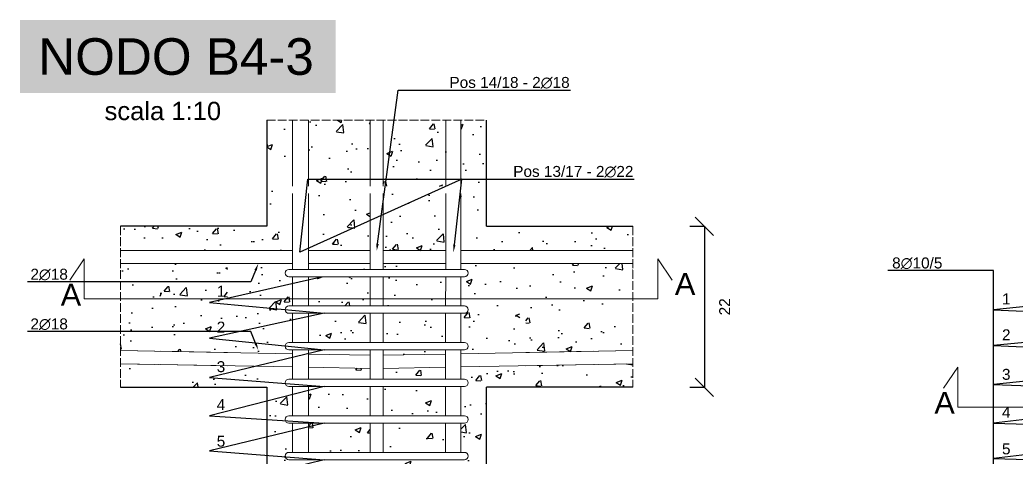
# Model space of a CAD drawing. Header units: millimetres. Extents: x -455371 to 117772, y -78417 to 116564.
# Drawn here: x -327047 to -325687, y 113549 to 114147 of the extents above; entities that cross this region are included whole.
import ezdxf
from ezdxf import colors
from ezdxf.entities.mleader import LeaderData, LeaderLine
from ezdxf.math import Vec2, Vec3

# ---------------------------------------------------------------- set-up
doc = ezdxf.new("R2010")
doc.units = ezdxf.units.MM
doc.linetypes.add('ACAD_ISO02W100', pattern=[15, 12, -3])
doc.layers.get('0').update_dxf_attribs({"color": 255})
for name, color, linetype, lineweight in [('armature', 5, 'Continuous', 18), ('Cls', 7, 'Continuous', 25), ('quote', 5, 'Continuous', 15), ('Scritte', 7, 'Continuous', 15), ('staffe', 10, 'Continuous', 15), ('tratteggio 1 a 50', 230, 'ACAD_ISO02W100', 15)]:
    doc.layers.add(name, color=color, linetype=linetype, lineweight=lineweight)
doc.layers.add('RETINI', color=253, linetype='Continuous')
doc.styles.get("Standard").update_dxf_attribs({"font": 'arial.ttf'})
doc.dimstyles.new('scala 1 a 10', dxfattribs={"dimtxt": 15, "dimasz": 25, "dimexe": 0.183, "dimexo": 0.1, "dimgap": 20, "dimtad": 2, "dimdec": 0, "dimlfac": 0.1, "dimzin": 0, "dimdsep": 46, "dimtxsty": 'Standard', "dimblk": 'OBLIQUE', "dimcen": -25, "dimadec": 0, "dimazin": 0, "dimtfac": 1, "dimtdec": 0, "dimtofl": 0, "dimtmove": 0, "dimatfit": 3, "dimfxl": 20, "dimfxlon": 1, "dimtolj": 1, "dimtzin": 0, "dimarcsym": 0})

# ---------------------------------------------------------------- blocks, each defined once
blk = doc.blocks.new('*U1367')
at = {"layer": 'staffe'}
blk.add_lwpolyline([(-120, 5), (120, 5, -1), (120, -5), (-120, -5, -1)], format="xyb", close=True, dxfattribs=at)
blk = doc.blocks.new('*U1368')
at = {"layer": 'armature', "color": 0, "linetype": 'ByBlock', "lineweight": -2, "transparency": 16777216}
for p in [(0, 350), (0, 300), (0, 250), (0, 200), (0, 150), (0, 100), (0, 50), (0, 0)]:
    blk.add_blockref('*U1367', p, dxfattribs=at)
blk = doc.blocks.new('_Oblique')
at = {"color": 0, "linetype": 'ByBlock', "lineweight": -2}
blk.add_line((-0.5, -0.5), (0.5, 0.5), dxfattribs=at)
blk = doc.blocks.new('*D2431')
at = {"layer": 'Defpoints', "color": 0, "transparency": 16777216}
for p in [(-326210.1, 113864.6), (-326210.1, 113644.6), (-326112.3, 113644.6)]:
    blk.add_point(p, dxfattribs=at)
at = {"layer": 'quote', "color": 0, "lineweight": -2, "transparency": 16777216}
for p, q in [((-326132.3, 113864.6), (-326112.1, 113864.6)), ((-326112.3, 113864.6), (-326112.3, 113644.6)), ((-326132.3, 113644.6), (-326112.1, 113644.6))]:
    blk.add_line(p, q, dxfattribs=at)
at = {"layer": 'quote', "color": 0, "lineweight": -2, "transparency": 16777216, "xscale": 25, "yscale": 25, "zscale": 25}
for p, rotation in [((-326112.3, 113864.6), 90), ((-326112.3, 113644.6), 270)]:
    blk.add_blockref('_Oblique', p, dxfattribs=dict(at, rotation=rotation))
at = {"layer": 'quote', "color": 0, "transparency": 16777216, "insert": (-326084.7, 113754.6), "char_height": 15, "attachment_point": 5, "rotation": 90}
blk.add_mtext('\\A1;22', dxfattribs=at)

msp = doc.modelspace()

# ---------------------------------------------------------------- hatches: boundary and pattern name
at = {"layer": 'RETINI'}
h = msp.add_hatch(dxfattribs=at)
h.set_pattern_fill('AR-CONC', color=256, scale=0.45)
h.paths.add_polyline_path([(-326675.1, 113795.7), (-326680.1, 113795.7, -1), (-326680.1, 113805.7), (-326675.1, 113805.7), (-326675.1, 113813.6), (-326755.7, 113813.6), (-326755.7, 113754.6), (-326755.7, 113692), (-326675.1, 113690.5), (-326675.1, 113695.7), (-326680.1, 113695.7, -1), (-326680.1, 113705.7), (-326675.1, 113705.7), (-326675.1, 113745.7), (-326680.1, 113745.7, -1), (-326680.1, 113755.7), (-326675.1, 113755.7)])
h.paths.add_polyline_path([(-326763.7, 113754.6), (-326763.7, 113813.6), (-326855.7, 113813.6), (-326855.7, 113754.6), (-326855.7, 113693.8), (-326763.7, 113692.1)])
h.paths.add_polyline_path([(-326863.7, 113813.6), (-326910.1, 113813.6), (-326910.1, 113694.8), (-326863.7, 113693.9), (-326863.7, 113754.6)])
h.paths.add_polyline_path([(-326364.5, 113813.6), (-326445.1, 113813.6), (-326445.1, 113805.7), (-326440.1, 113805.7, -1), (-326440.1, 113795.7), (-326445.1, 113795.7), (-326445.1, 113755.7), (-326440.1, 113755.7, -1), (-326440.1, 113745.7), (-326445.1, 113745.7), (-326445.1, 113705.7), (-326440.1, 113705.7, -1), (-326440.1, 113695.7), (-326445.1, 113695.7), (-326445.1, 113690.5), (-326364.5, 113692), (-326364.5, 113754.6)])
h.paths.add_polyline_path([(-326264.5, 113813.6), (-326356.5, 113813.6), (-326356.5, 113754.6), (-326356.5, 113692.1), (-326264.5, 113693.8), (-326264.5, 113754.6)])
h.paths.add_polyline_path([(-326210.1, 113813.6), (-326256.5, 113813.6), (-326256.5, 113754.6), (-326256.5, 113693.9), (-326210.1, 113694.8)])
h.paths.add_polyline_path([(-326465.7, 113909.6), (-326551.1, 113909.6), (-326551.1, 113831.6), (-326465.7, 113831.6)])
h.paths.add_polyline_path([(-326569.1, 113909.6), (-326653.1, 113909.6), (-326653.1, 113831.6), (-326569.1, 113831.6)])
h.paths.add_polyline_path([(-326569.1, 114009.6), (-326653.1, 114009.6), (-326653.1, 113919.6), (-326569.1, 113919.6)])
h.paths.add_polyline_path([(-326465.6, 114009.6), (-326551.1, 114009.6), (-326551.1, 113919.6), (-326465.7, 113919.6)])
h.paths.add_polyline_path([(-326569.1, 113795.7), (-326653.1, 113795.7), (-326653.1, 113755.7), (-326569.1, 113755.7)])
h.paths.add_polyline_path([(-326569.1, 113813.6), (-326653.1, 113813.6), (-326653.1, 113805.7), (-326569.1, 113805.7)])
h.paths.add_polyline_path([(-326465.7, 113813.6), (-326551.1, 113813.6), (-326551.1, 113805.7), (-326465.7, 113805.7)])
h.paths.add_polyline_path([(-326465.7, 113795.7), (-326551.1, 113795.7), (-326551.1, 113755.7), (-326465.8, 113755.7)])
h.paths.add_polyline_path([(-326569.1, 113745.7), (-326653.1, 113745.7), (-326653.1, 113705.7), (-326569.1, 113705.7)])
h.paths.add_polyline_path([(-326465.8, 113745.7), (-326551.1, 113745.7), (-326551.1, 113705.7), (-326465.8, 113705.7)])
h.paths.add_polyline_path([(-326569.1, 113695.7), (-326653.1, 113695.7), (-326653.1, 113690.1), (-326569.1, 113688.5)])
h.paths.add_polyline_path([(-326465.8, 113695.7), (-326551.1, 113695.7), (-326551.1, 113688.5), (-326465.8, 113690.1)])
h.paths.add_polyline_path([(-326569.1, 113670.5), (-326653.1, 113672.1), (-326653.1, 113655.7), (-326569.1, 113655.7)])
h.paths.add_polyline_path([(-326465.8, 113672.1), (-326551.1, 113670.5), (-326551.1, 113655.7), (-326465.8, 113655.7)])
h.paths.add_polyline_path([(-326569.1, 113645.7), (-326653.1, 113645.7), (-326653.1, 113605.7), (-326569.1, 113605.7)])
h.paths.add_polyline_path([(-326465.8, 113645.7), (-326551.1, 113645.7), (-326551.1, 113605.7), (-326465.9, 113605.7)])
h.paths.add_polyline_path([(-326465.9, 113595.7), (-326551.1, 113595.7), (-326551.1, 113555.7), (-326465.9, 113555.7)])
h.paths.add_polyline_path([(-326569.1, 113595.7), (-326653.1, 113595.7), (-326653.1, 113555.7), (-326569.1, 113555.7)])
h.paths.add_polyline_path([(-326569.1, 113545.7), (-326653.1, 113545.7), (-326653.1, 113505.7), (-326569.1, 113505.7)])
h.paths.add_polyline_path([(-326465.9, 113545.7), (-326551.1, 113545.7), (-326551.1, 113505.7), (-326465.9, 113505.7)])
h.paths.add_polyline_path([(-326465.9, 113495.7), (-326551.1, 113495.7), (-326551.1, 113455.7), (-326465.9, 113455.7)])
h.paths.add_polyline_path([(-326569.1, 113495.7), (-326653.1, 113495.7), (-326653.1, 113455.7), (-326569.1, 113455.7)])
h.paths.add_polyline_path([(-326569.1, 113445.7), (-326653.1, 113445.7), (-326653.1, 113319.6), (-326569.1, 113319.6)])
h.paths.add_polyline_path([(-326466, 113445.7), (-326551.1, 113445.7), (-326551.1, 113319.6), (-326466, 113319.6)])
h.paths.add_polyline_path([(-326466, 113309.6), (-326551.1, 113309.6), (-326551.1, 113219.6), (-326466.1, 113219.6)])
h.paths.add_polyline_path([(-326569.1, 113309.6), (-326653.1, 113309.6), (-326653.1, 113219.6), (-326569.1, 113219.6)])
edge = h.paths.add_edge_path()
edge.add_line((-326710.1, 113219.6), (-326675.1, 113219.6))
edge.add_line((-326675.1, 113219.6), (-326675.1, 113309.6))
edge.add_line((-326675.1, 113309.6), (-326680.1, 113309.6))
edge.add_arc((-326680.1, 113314.6), 5, 90, 270, ccw=False)
edge.add_line((-326680.1, 113319.6), (-326675.1, 113319.6))
edge.add_line((-326675.1, 113319.6), (-326675.1, 113445.7))
edge.add_line((-326675.1, 113445.7), (-326680.1, 113445.7))
edge.add_arc((-326680.1, 113450.7), 5, 90, 270, ccw=False)
edge.add_line((-326680.1, 113455.7), (-326675.1, 113455.7))
edge.add_line((-326675.1, 113455.7), (-326675.1, 113495.7))
edge.add_line((-326675.1, 113495.7), (-326680.1, 113495.7))
edge.add_arc((-326680.1, 113500.7), 5, 90, 270, ccw=False)
edge.add_line((-326680.1, 113505.7), (-326675.1, 113505.7))
edge.add_line((-326675.1, 113505.7), (-326675.1, 113545.7))
edge.add_line((-326675.1, 113545.7), (-326680.1, 113545.7))
edge.add_arc((-326680.1, 113550.7), 5, 90, 270, ccw=False)
edge.add_line((-326680.1, 113555.7), (-326675.1, 113555.7))
edge.add_line((-326675.1, 113555.7), (-326675.1, 113595.7))
edge.add_line((-326675.1, 113595.7), (-326680.1, 113595.7))
edge.add_arc((-326680.1, 113600.7), 5, 90, 270, ccw=False)
edge.add_line((-326680.1, 113605.7), (-326675.1, 113605.7))
edge.add_line((-326675.1, 113605.7), (-326675.1, 113645.7))
edge.add_line((-326675.1, 113645.7), (-326680.1, 113645.7))
edge.add_arc((-326680.1, 113650.7), 5, 90, 270, ccw=False)
edge.add_line((-326680.1, 113655.7), (-326675.1, 113655.7))
edge.add_line((-326675.1, 113655.7), (-326675.1, 113672.5))
edge.add_line((-326675.1, 113672.5), (-326755.7, 113674))
edge.add_line((-326755.7, 113674), (-326755.7, 113673.6))
edge.add_arc((-326759.7, 113673.6), 4, -179.9782, 0.0218, ccw=False)
edge.add_line((-326763.7, 113673.6), (-326763.7, 113674.1))
edge.add_line((-326763.7, 113674.1), (-326855.7, 113675.8))
edge.add_line((-326855.7, 113675.8), (-326855.7, 113673.6))
edge.add_arc((-326859.7, 113673.6), 4, -179.9782, 0.0218, ccw=False)
edge.add_line((-326863.7, 113673.6), (-326863.7, 113675.9))
edge.add_line((-326863.7, 113675.9), (-326910.1, 113676.8))
edge.add_line((-326910.1, 113676.8), (-326910.1, 113644.6))
edge.add_line((-326910.1, 113644.6), (-326710.1, 113644.6))
edge.add_line((-326710.1, 113644.6), (-326710.1, 113219.6))
edge = h.paths.add_edge_path()
edge.add_line((-326445.1, 113219.6), (-326410.1, 113219.6))
edge.add_line((-326410.1, 113219.6), (-326410.1, 113644.6))
edge.add_line((-326410.1, 113644.6), (-326210.1, 113644.6))
edge.add_line((-326210.1, 113644.6), (-326210.1, 113676.8))
edge.add_line((-326210.1, 113676.8), (-326256.5, 113675.9))
edge.add_line((-326256.5, 113675.9), (-326256.5, 113673.6))
edge.add_arc((-326260.5, 113673.6), 4, -179.9782, 0.0218, ccw=False)
edge.add_line((-326264.5, 113673.6), (-326264.5, 113675.8))
edge.add_line((-326264.5, 113675.8), (-326356.5, 113674.1))
edge.add_line((-326356.5, 113674.1), (-326356.5, 113673.6))
edge.add_arc((-326360.5, 113673.6), 4, -179.9782, 0.0218, ccw=False)
edge.add_line((-326364.5, 113673.6), (-326364.5, 113674))
edge.add_line((-326364.5, 113674), (-326445.1, 113672.5))
edge.add_line((-326445.1, 113672.5), (-326445.1, 113655.7))
edge.add_line((-326445.1, 113655.7), (-326440.1, 113655.7))
edge.add_arc((-326440.1, 113650.7), 5, -90, 90, ccw=False)
edge.add_line((-326440.1, 113645.7), (-326445.1, 113645.7))
edge.add_line((-326445.1, 113645.7), (-326445.1, 113605.7))
edge.add_line((-326445.1, 113605.7), (-326440.1, 113605.7))
edge.add_arc((-326440.1, 113600.7), 5, -90, 90, ccw=False)
edge.add_line((-326440.1, 113595.7), (-326445.1, 113595.7))
edge.add_line((-326445.1, 113595.7), (-326445.1, 113555.7))
edge.add_line((-326445.1, 113555.7), (-326440.1, 113555.7))
edge.add_arc((-326440.1, 113550.7), 5, -90, 90, ccw=False)
edge.add_line((-326440.1, 113545.7), (-326445.1, 113545.7))
edge.add_line((-326445.1, 113545.7), (-326445.1, 113505.7))
edge.add_line((-326445.1, 113505.7), (-326440.1, 113505.7))
edge.add_arc((-326440.1, 113500.7), 5, -90, 90, ccw=False)
edge.add_line((-326440.1, 113495.7), (-326445.1, 113495.7))
edge.add_line((-326445.1, 113495.7), (-326445.1, 113455.7))
edge.add_line((-326445.1, 113455.7), (-326440.1, 113455.7))
edge.add_arc((-326440.1, 113450.7), 5, -90, 90, ccw=False)
edge.add_line((-326440.1, 113445.7), (-326445.1, 113445.7))
edge.add_line((-326445.1, 113445.7), (-326445.1, 113319.6))
edge.add_line((-326445.1, 113319.6), (-326440.1, 113319.6))
edge.add_arc((-326440.1, 113314.6), 5, -90, 90, ccw=False)
edge.add_line((-326440.1, 113309.6), (-326445.1, 113309.6))
edge.add_line((-326445.1, 113309.6), (-326445.1, 113219.6))
edge = h.paths.add_edge_path()
edge.add_line((-326410.1, 114009.6), (-326445.1, 114009.6))
edge.add_line((-326445.1, 114009.6), (-326445.1, 113919.6))
edge.add_line((-326445.1, 113919.6), (-326440.1, 113919.6))
edge.add_arc((-326440.1, 113914.6), 5, -90, 90, ccw=False)
edge.add_line((-326440.1, 113909.6), (-326445.1, 113909.6))
edge.add_line((-326445.1, 113909.6), (-326445.1, 113831.6))
edge.add_line((-326445.1, 113831.6), (-326364.5, 113831.6))
edge.add_line((-326364.5, 113831.6), (-326364.5, 113835.6))
edge.add_arc((-326360.5, 113835.6), 4, 0.0218, 180.0218, ccw=False)
edge.add_line((-326356.5, 113835.6), (-326356.5, 113831.6))
edge.add_line((-326356.5, 113831.6), (-326264.5, 113831.6))
edge.add_line((-326264.5, 113831.6), (-326264.5, 113835.6))
edge.add_arc((-326260.5, 113835.6), 4, 0.0218, 180.0218, ccw=False)
edge.add_line((-326256.5, 113835.6), (-326256.5, 113831.6))
edge.add_line((-326256.5, 113831.6), (-326210.1, 113831.6))
edge.add_line((-326210.1, 113831.6), (-326210.1, 113864.6))
edge.add_line((-326210.1, 113864.6), (-326410.1, 113864.6))
edge.add_line((-326410.1, 113864.6), (-326410.1, 114009.6))
edge = h.paths.add_edge_path()
edge.add_line((-326675.1, 114009.6), (-326710.1, 114009.6))
edge.add_line((-326710.1, 114009.6), (-326710.1, 113864.6))
edge.add_line((-326710.1, 113864.6), (-326910.1, 113864.6))
edge.add_line((-326910.1, 113864.6), (-326910.1, 113831.6))
edge.add_line((-326910.1, 113831.6), (-326863.7, 113831.6))
edge.add_line((-326863.7, 113831.6), (-326863.7, 113835.6))
edge.add_arc((-326859.7, 113835.6), 4, 0.0218, 180.0218, ccw=False)
edge.add_line((-326855.7, 113835.6), (-326855.7, 113831.6))
edge.add_line((-326855.7, 113831.6), (-326763.7, 113831.6))
edge.add_line((-326763.7, 113831.6), (-326763.7, 113835.6))
edge.add_arc((-326759.7, 113835.6), 4, 0.0218, 180.0218, ccw=False)
edge.add_line((-326755.7, 113835.6), (-326755.7, 113831.6))
edge.add_line((-326755.7, 113831.6), (-326675.1, 113831.6))
edge.add_line((-326675.1, 113831.6), (-326675.1, 113909.6))
edge.add_line((-326675.1, 113909.6), (-326680.1, 113909.6))
edge.add_arc((-326680.1, 113914.6), 5, 90, 270, ccw=False)
edge.add_line((-326680.1, 113919.6), (-326675.1, 113919.6))
edge.add_line((-326675.1, 113919.6), (-326675.1, 114009.6))

# ---------------------------------------------------------------- linework, layer by layer
at = {"layer": 'armature'}
for p, q in [((-326863.7, 113831.6), (-326910.1, 113831.6)), ((-326675.1, 113831.6), (-326910.1, 113831.6)), ((-326763.7, 113831.6), (-326855.7, 113831.6)), ((-326569.1, 113831.6), (-326653.1, 113831.6)), ((-326465.7, 113831.6), (-326551.1, 113831.6)), ((-326210.1, 113831.6), (-326445.1, 113831.6)), ((-326264.5, 113831.6), (-326356.5, 113831.6)), ((-326210.1, 113831.6), (-326256.5, 113831.6)), ((-326910.1, 113813.6), (-326863.7, 113813.6)), ((-326910.1, 113813.6), (-326675.1, 113813.6)), ((-326855.7, 113813.6), (-326763.7, 113813.6)), ((-326653.1, 113813.6), (-326569.1, 113813.6)), ((-326551.1, 113813.6), (-326465.7, 113813.6)), ((-326445.1, 113813.6), (-326210.1, 113813.6)), ((-326356.5, 113813.6), (-326264.5, 113813.6)), ((-326256.5, 113813.6), (-326210.1, 113813.6)), ((-326910.1, 113694.8), (-326863.7, 113693.9)), ((-326910.1, 113694.8), (-326675.1, 113690.5)), ((-326855.7, 113693.8), (-326763.7, 113692.1)), ((-326653.1, 113690.1), (-326569.1, 113688.5)), ((-326465.8, 113690.1), (-326551.1, 113688.5)), ((-326210.1, 113694.8), (-326445.1, 113690.5)), ((-326264.5, 113693.8), (-326356.5, 113692.1)), ((-326210.1, 113694.8), (-326256.5, 113693.9)), ((-326863.7, 113675.9), (-326910.1, 113676.8)), ((-326675.1, 113672.5), (-326910.1, 113676.8)), ((-326763.7, 113674.1), (-326855.7, 113675.8)), ((-326569.1, 113670.5), (-326653.1, 113672.1)), ((-326551.1, 113670.5), (-326465.8, 113672.1)), ((-326445.1, 113672.5), (-326210.1, 113676.8)), ((-326356.5, 113674.1), (-326264.5, 113675.8)), ((-326256.5, 113675.9), (-326210.1, 113676.8))]:
    msp.add_line(p, q, dxfattribs=at)
for points in [[(-326675.1, 113919.6), (-326675.1, 114009.6)], [(-326653.1, 114009.6), (-326653.1, 113919.6)], [(-326569.1, 113919.6), (-326569.1, 114009.6)], [(-326551.1, 114009.6), (-326551.1, 113919.6)], [(-326465.6, 114009.6), (-326465.7, 113919.6)], [(-326445.1, 113919.6), (-326445.1, 114009.6)], [(-326675.1, 113805.7), (-326675.1, 113909.6)], [(-326653.1, 113909.6), (-326653.1, 113805.7)], [(-326569.1, 113805.7), (-326569.1, 113909.6)], [(-326551.1, 113909.6), (-326551.1, 113805.7)], [(-326465.7, 113909.6), (-326465.7, 113805.7)], [(-326445.1, 113805.7), (-326445.1, 113909.6)], [(-326675.1, 113755.7), (-326675.1, 113795.7)], [(-326653.1, 113795.7), (-326653.1, 113755.7)], [(-326569.1, 113755.7), (-326569.1, 113795.7)], [(-326551.1, 113795.7), (-326551.1, 113755.7)], [(-326465.7, 113795.7), (-326465.8, 113755.7)], [(-326445.1, 113755.7), (-326445.1, 113795.7)], [(-326675.1, 113705.7), (-326675.1, 113745.7)], [(-326653.1, 113745.7), (-326653.1, 113705.7)], [(-326569.1, 113705.7), (-326569.1, 113745.7)], [(-326551.1, 113745.7), (-326551.1, 113705.7)], [(-326465.8, 113745.7), (-326465.8, 113705.7)], [(-326445.1, 113705.7), (-326445.1, 113745.7)], [(-326675.1, 113655.7), (-326675.1, 113695.7)], [(-326653.1, 113695.7), (-326653.1, 113655.7)], [(-326569.1, 113655.7), (-326569.1, 113695.7)], [(-326551.1, 113695.7), (-326551.1, 113655.7)], [(-326465.8, 113695.7), (-326465.8, 113655.7)], [(-326445.1, 113655.7), (-326445.1, 113695.7)], [(-326675.1, 113605.7), (-326675.1, 113645.7)], [(-326653.1, 113645.7), (-326653.1, 113605.7)], [(-326569.1, 113605.7), (-326569.1, 113645.7)], [(-326551.1, 113645.7), (-326551.1, 113605.7)], [(-326465.8, 113645.7), (-326465.9, 113605.7)], [(-326445.1, 113605.7), (-326445.1, 113645.7)], [(-326675.1, 113555.7), (-326675.1, 113595.7)], [(-326653.1, 113595.7), (-326653.1, 113555.7)], [(-326569.1, 113555.7), (-326569.1, 113595.7)], [(-326551.1, 113595.7), (-326551.1, 113555.7)], [(-326465.9, 113595.7), (-326465.9, 113555.7)], [(-326445.1, 113555.7), (-326445.1, 113595.7)]]:
    msp.add_lwpolyline(points, dxfattribs=at)
at = {"layer": 'Cls'}
for points in [[(-326710.1, 114009.6), (-326710.1, 113864.6), (-326910.1, 113864.6)], [(-326410.1, 113864.6), (-326410.1, 114009.6)], [(-326410.1, 113864.6), (-326210.1, 113864.6)], [(-326910.1, 113644.6), (-326710.1, 113644.6), (-326710.1, 113219.6)], [(-326210.1, 113644.6), (-326410.1, 113644.6)], [(-326410.1, 113219.6), (-326410.1, 113644.6)]]:
    msp.add_lwpolyline(points, dxfattribs=at)
at = {"layer": 'quote'}
for p, q in [((-326959.5, 113820.1), (-326979.1, 113791.2)), ((-326959.5, 113765.3), (-326959.5, 113820.1)), ((-326156.5, 113791.2), (-326176.1, 113820.1)), ((-326176.1, 113820.1), (-326176.1, 113765.3)), ((-326176.1, 113765.3), (-326959.5, 113765.3)), ((-326176.1, 113765.3), (-326176.1, 113765.3)), ((-326176.1, 113765.3), (-326176.1, 113765.3)), ((-326176.1, 113765.3), (-326176.1, 113765.3)), ((-325766.2, 113672.3), (-325785.8, 113643.5)), ((-325766.2, 113617.5), (-325766.2, 113672.3)), ((-324774.9, 113617.5), (-325766.2, 113617.5))]:
    msp.add_line(p, q, dxfattribs=at)
at = {"layer": 'tratteggio 1 a 50'}
for points in [[(-326710.1, 114009.6), (-326410.1, 114009.6)], [(-326910.1, 113864.6), (-326910.1, 113644.6)], [(-326210.1, 113864.6), (-326210.1, 113644.6)]]:
    msp.add_lwpolyline(points, dxfattribs=at)

# ---------------------------------------------------------------- block references
at = {"layer": 'armature'}
msp.add_blockref('*U1368', (-326560.1, 113450.7), dxfattribs=at)

# ---------------------------------------------------------------- texts
at = {"layer": 'Scritte', "insert": (-327022.3, 114121.6), "char_height": 50, "attachment_point": 1, "bg_fill": 1, "box_fill_scale": 1.5, "bg_fill_color": 253, "bg_fill_transparency": 0}
msp.add_mtext_dynamic_manual_height_columns('NODO B4-3', width=381.215, gutter_width=12.5, heights=[0], dxfattribs=at)
at = {"layer": 'Scritte', "attachment_point": 1}
for s, width, heights, insert, char_height in [('scala 1:10', 172.003, [34.7], (-326931.7, 114034.7), 25), ('\\pxt16;A', 52.404, [0], (-326152.7, 113800.9), 30), ('\\pxt16;A', 52.404, [0], (-326991.6, 113786.1), 30), ('1', 62.827, [0], (-326778.5, 113783.4), 15), ('1', 62.827, [0], (-325705.9, 113772.9), 15), ('2', 62.827, [0], (-326778.5, 113734.3), 15), ('2', 62.827, [0], (-325705.9, 113723.8), 15), ('3', 62.827, [0], (-326778.5, 113680.3), 15), ('3', 62.827, [0], (-325705.9, 113669.8), 15), ('4', 62.827, [0], (-326778.5, 113628.4), 15), ('\\pxt16;A', 52.404, [0], (-325798.3, 113638.4), 30), ('4', 62.827, [0], (-325705.9, 113617.9), 15), ('5', 62.827, [0], (-326778.5, 113578.5), 15), ('5', 62.827, [0], (-325705.9, 113568), 15)]:
    msp.add_mtext_dynamic_manual_height_columns(s, width=width, gutter_width=12.5, heights=heights, dxfattribs=dict(at, insert=insert, char_height=char_height))

# ---------------------------------------------------------------- dimensions: what is measured, and where the dimension line sits
at = {"layer": 'quote'}
dim = msp.add_linear_dim(base=(-326112.3, 113644.6), p1=(-326210.1, 113864.6), p2=(-326210.1, 113644.6), angle=90, dimstyle='scala 1 a 10', dxfattribs=at)
dim.commit()
dim.dimension.update_dxf_attribs({"geometry": '*D2431', "text_midpoint": (-326084.7, 113754.6)})

# ---------------------------------------------------------------- leaders
ml = msp.add_multileader_mtext('Standard', dxfattribs=at)
ml.set_content('Pos 14/18 - 2∅18', color=256)
ml.set_leader_properties()
ml.build(insert=Vec2(0, 0))
ml.multileader.update_dxf_attribs({"text_left_attachment_type": 6, "text_right_attachment_type": 6, "dogleg_length": 20, "arrow_head_size": 10})
ctx = ml.context
ctx.base_point, ctx.char_height, ctx.arrow_head_size, ctx.landing_gap_size, ctx.plane_origin = Vec3(-326510.6, 114050.7), 15, 10, 50, Vec3(-326556.1, 113920)
ctx.left_attachment, ctx.right_attachment = 6, 6
notes = []
notes.append((ctx, [(0, (1, 1, 0), (-326530.6, 114050.7), (1, 0), 20, [(1, [(-326560.1, 113830.6), (-326530.6, 114050.7)], 0, [])])]))
ctx.mtext.insert, ctx.mtext.flow_direction = Vec3(-326460.6, 114068.7), 5
ml = msp.add_multileader_mtext('Standard', dxfattribs=at)
ml.set_content('Pos 13/17 - 2∅22', color=256)
ml.set_leader_properties()
ml.build(insert=Vec2(0, 0))
ml.multileader.update_dxf_attribs({"text_left_attachment_type": 6, "text_right_attachment_type": 6, "dogleg_length": 20, "arrow_head_size": 10})
ctx = ml.context
ctx.base_point, ctx.char_height, ctx.arrow_head_size, ctx.landing_gap_size, ctx.plane_origin = Vec3(-326423.5, 113929.1), 15, 10, 50, Vec3(-326451.1, 113918.8)
ctx.left_attachment, ctx.right_attachment = 6, 6
notes.append((ctx, [(0, (1, 1, 0), (-326443.5, 113929.1), (1, 0), 20, [(0, [(-326455.1, 113829.4), (-326443.5, 113929.1), (-326665.1, 113829.4), (-326653.9, 113929.1)], 0, [])])]))
ctx.mtext.insert, ctx.mtext.flow_direction = Vec3(-326373.5, 113947.1), 5
ml = msp.add_multileader_mtext('Standard', dxfattribs=at)
ml.set_content('8∅10/5', color=256)
ml.set_leader_properties()
ml.build(insert=Vec2(0, 0))
ml.multileader.update_dxf_attribs({"text_left_attachment_type": 6, "text_right_attachment_type": 6, "dogleg_length": 20, "arrow_head_size": 10})
ctx = ml.context
ctx.base_point, ctx.char_height, ctx.arrow_head_size, ctx.landing_gap_size, ctx.plane_origin = Vec3(-325904.3, 113804), 15, 10, 50, Vec3(-325486.4, 113880.1)
ctx.left_attachment, ctx.right_attachment, ctx.text_align_type = 6, 6, 2
notes.append((ctx, [(0, (1, 1, 0), (-325717.3, 113804), (-1, 0), 20, [(7, [(-325377.9, 113785.7), (-325717.3, 113750.6), (-325377.9, 113735.7), (-325717.3, 113701.7), (-325377.9, 113685.7), (-325717.3, 113648.2), (-325377.9, 113635.7), (-325717.3, 113595.7), (-325377.9, 113585.7), (-325717.3, 113547.5), (-325377.9, 113535.7), (-325717.3, 113497.3), (-325377.9, 113485.7), (-325717.3, 113454.1), (-325377.9, 113435.7), (-325717.3, 113404)], 0, [])])]))
ctx.mtext.insert, ctx.mtext.alignment, ctx.mtext.flow_direction = Vec3(-325787.3, 113822), 3, 5
ml = msp.add_multileader_mtext('Standard', dxfattribs=at)
ml.set_content('2∅18', color=256)
ml.set_leader_properties()
ml.build(insert=Vec2(0, 0))
ml.multileader.update_dxf_attribs({"text_left_attachment_type": 6, "text_right_attachment_type": 6, "dogleg_length": 20, "arrow_head_size": 10})
ctx = ml.context
ctx.base_point, ctx.char_height, ctx.arrow_head_size, ctx.landing_gap_size, ctx.plane_origin = Vec3(-327081.5, 113788.6), 15, 10, 50, Vec3(-327036.1, 113742.2)
ctx.left_attachment, ctx.right_attachment, ctx.text_align_type = 6, 6, 2
notes.append((ctx, [(0, (1, 1, 0), (-326911.8, 113788.6), (-1, 0), 20, [(0, [(-326721.7, 113813.6), (-326731.9, 113788.6)], 0, [])])]))
ctx.mtext.insert, ctx.mtext.alignment, ctx.mtext.flow_direction = Vec3(-326981.8, 113806.6), 3, 5
ml = msp.add_multileader_mtext('Standard', dxfattribs=at)
ml.set_content('8∅10/5', color=256)
ml.set_leader_properties()
ml.build(insert=Vec2(0, 0))
ml.multileader.update_dxf_attribs({"text_left_attachment_type": 6, "text_right_attachment_type": 6, "dogleg_length": 20, "arrow_head_size": 10})
ctx = ml.context
ctx.base_point, ctx.char_height, ctx.arrow_head_size, ctx.landing_gap_size, ctx.plane_origin = Vec3(-326975.5, 113415.1), 15, 10, 50, Vec3(-326740.3, 113890.1)
ctx.left_attachment, ctx.right_attachment, ctx.text_align_type = 6, 6, 2
notes.append((ctx, [(0, (1, 1, 0), (-326788.5, 113415.1), (-1, 0), 20, [(7, [(-326631.8, 113795.7), (-326788.5, 113760.6), (-326631.8, 113745.7), (-326788.5, 113711.7), (-326631.8, 113695.7), (-326788.5, 113658.2), (-326631.8, 113645.7), (-326788.5, 113605.7), (-326631.8, 113595.7), (-326788.5, 113557.6), (-326631.8, 113545.7), (-326788.5, 113507.3), (-326631.8, 113495.7), (-326788.5, 113464.1), (-326631.8, 113445.7), (-326788.5, 113415.1)], 0, [])])]))
ctx.mtext.insert, ctx.mtext.alignment, ctx.mtext.flow_direction = Vec3(-326858.5, 113433.1), 3, 5
ml = msp.add_multileader_mtext('Standard', dxfattribs=at)
ml.set_content('2∅18', color=256)
ml.set_leader_properties()
ml.build(insert=Vec2(0, 0))
ml.multileader.update_dxf_attribs({"text_left_attachment_type": 6, "text_right_attachment_type": 6, "dogleg_length": 20, "arrow_head_size": 10})
ctx = ml.context
ctx.base_point, ctx.char_height, ctx.arrow_head_size, ctx.landing_gap_size, ctx.plane_origin = Vec3(-327081.5, 113720.7), 15, 10, 50, Vec3(-327036.1, 113767.1)
ctx.left_attachment, ctx.right_attachment, ctx.text_align_type = 6, 6, 2
notes.append((ctx, [(0, (1, 1, 0), (-326911.8, 113720.7), (-1, 0), 20, [(0, [(-326721.7, 113695.6), (-326731.9, 113720.7)], 0, [])])]))
ctx.mtext.insert, ctx.mtext.alignment, ctx.mtext.flow_direction = Vec3(-326981.8, 113738.7), 3, 5
for ctx, leaders in notes:
    for number, flags, end, landing, length, lines in leaders:
        leader = LeaderData()
        leader.index, (leader.has_last_leader_line, leader.has_dogleg_vector, leader.attachment_direction) = number, flags
        leader.last_leader_point, leader.dogleg_vector, leader.dogleg_length = Vec3(end), Vec3(landing), length
        for number, points, colour, breaks in lines:
            line = LeaderLine()
            line.index, line.vertices, line.color, line.breaks = number, Vec3.list(points), colors.encode_raw_color(colour), breaks
            leader.lines.append(line)
        ctx.leaders.append(leader)

doc.saveas('drawing.dxf')
